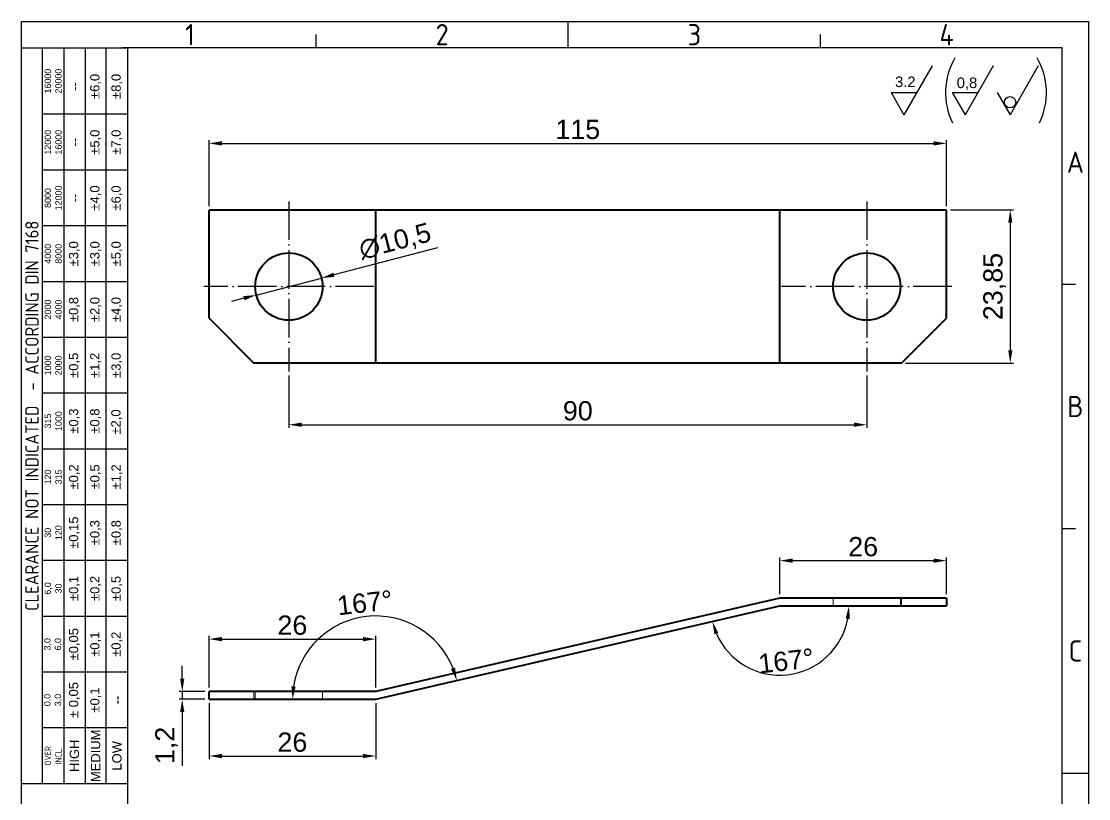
# Model space of a CAD drawing. Header units: millimetres. Extents: x 5003 to 5169, y 1207 to 1440.
# Drawn here: x 5002.6 to 5169, y 1318.4 to 1439.6 of the extents above; entities that cross this region are included whole.
import ezdxf
from ezdxf.enums import TextEntityAlignment as Align

# ---------------------------------------------------------------- set-up
doc = ezdxf.new("R2010")
doc.units = ezdxf.units.MM
doc.linetypes.add('ACAD_ISO04W100', pattern=[30, 24, -3, 0, -3])
doc.linetypes.add('HIDDEN', pattern=[1.905, 1.27, -0.635])
for name, color, linetype, lineweight in [('AM_0', 7, 'Continuous', 40), ('AM_4', 1, 'ACAD_ISO04W100', 25), ('AM_5', 1, 'Continuous', 25)]:
    doc.layers.add(name, color=color, linetype=linetype, lineweight=lineweight)
doc.styles.add('ACISOTS', font='isocp.shx', dxfattribs={"height": 1})
doc.styles.get("Standard").update_dxf_attribs({"font": 'arial.ttf'})
doc.dimstyles.new('ISO-25', dxfattribs={"dimtxt": 3, "dimasz": 2, "dimexe": 0.5, "dimexo": 0.625, "dimtad": 1, "dimtxsty": 'Standard', "dimcen": 2, "dimadec": 0, "dimazin": 0, "dimtfac": 1, "dimtmove": 0, "dimatfit": 3, "dimfxl": 1, "dimarcsym": 0})

# ---------------------------------------------------------------- blocks, each defined once
blk = doc.blocks.new('*D33')
at = {"layer": 'AM_5', "color": 0, "lineweight": -2, "ltscale": 0.25, "transparency": 16777216}
for p, q in [((5031.83, 1410.81), (5031.83, 1421.07)), ((5033.83, 1420.57), (5144.83, 1420.57)), ((5146.83, 1410.81), (5146.83, 1421.07))]:
    blk.add_line(p, q, dxfattribs=at)
at = {"layer": 'AM_5', "color": 0, "ltscale": 0.25, "transparency": 16777216}
for points in [[(5033.83, 1420.9), (5033.83, 1420.24), (5031.83, 1420.57)], [(5144.83, 1420.9), (5144.83, 1420.24), (5146.83, 1420.57)]]:
    blk.add_solid(points, dxfattribs=at)
at = {"layer": 'Defpoints', "color": 0, "ltscale": 0.25, "transparency": 16777216}
for p in [(5146.83, 1420.57), (5031.83, 1410.19), (5146.83, 1410.19)]:
    blk.add_point(p, dxfattribs=at)
at = {"layer": 'AM_5', "color": 0, "ltscale": 0.25, "transparency": 16777216, "insert": (5089.33, 1422.73), "char_height": 3, "attachment_point": 5}
blk.add_mtext('115', dxfattribs=at)
blk = doc.blocks.new('*D34')
at = {"layer": 'AM_5', "color": 0, "lineweight": -2, "ltscale": 0.25, "transparency": 16777216}
for p, q in [((5147.45, 1410.19), (5157.27, 1410.19)), ((5156.77, 1408.19), (5156.77, 1388.34)), ((5140.45, 1386.34), (5157.27, 1386.34))]:
    blk.add_line(p, q, dxfattribs=at)
at = {"layer": 'AM_5', "color": 0, "ltscale": 0.25, "transparency": 16777216}
for points in [[(5156.44, 1408.19), (5157.1, 1408.19), (5156.77, 1410.19)], [(5156.44, 1388.34), (5157.1, 1388.34), (5156.77, 1386.34)]]:
    blk.add_solid(points, dxfattribs=at)
at = {"layer": 'Defpoints', "color": 0, "ltscale": 0.25, "transparency": 16777216}
for p in [(5146.83, 1410.19), (5139.83, 1386.34), (5156.77, 1386.34)]:
    blk.add_point(p, dxfattribs=at)
at = {"layer": 'AM_5', "color": 0, "ltscale": 0.25, "transparency": 16777216, "insert": (5154.34, 1398.26), "char_height": 3, "attachment_point": 5, "rotation": 90}
blk.add_mtext('23,85', dxfattribs=at)
blk = doc.blocks.new('*D35')
at = {"layer": 'AM_5', "color": 0, "lineweight": -2, "ltscale": 0.25, "transparency": 16777216}
for p, q in [((5044.28, 1384.37), (5044.28, 1376.22)), ((5134.38, 1384.37), (5134.38, 1376.22)), ((5046.28, 1376.72), (5132.38, 1376.72))]:
    blk.add_line(p, q, dxfattribs=at)
at = {"layer": 'AM_5', "color": 0, "ltscale": 0.25, "transparency": 16777216}
for points in [[(5046.28, 1377.06), (5046.28, 1376.39), (5044.28, 1376.72)], [(5132.38, 1377.06), (5132.38, 1376.39), (5134.38, 1376.72)]]:
    blk.add_solid(points, dxfattribs=at)
at = {"layer": 'Defpoints', "color": 0, "ltscale": 0.25, "transparency": 16777216}
for p in [(5044.28, 1385), (5134.38, 1385), (5134.38, 1376.72)]:
    blk.add_point(p, dxfattribs=at)
at = {"layer": 'AM_5', "color": 0, "ltscale": 0.25, "transparency": 16777216, "insert": (5089.33, 1378.88), "char_height": 3, "attachment_point": 5}
blk.add_mtext('90', dxfattribs=at)
blk = doc.blocks.new('*D36')
at = {"layer": 'AM_5', "color": 0, "lineweight": -2, "ltscale": 0.25, "transparency": 16777216}
for p, q in [((5067.46, 1404.3), (5051.29, 1400.09)), ((5039.2, 1396.94), (5049.36, 1399.58)), ((5037.26, 1396.43), (5035.33, 1395.93))]:
    blk.add_line(p, q, dxfattribs=at)
at = {"layer": 'AM_5', "color": 0, "ltscale": 0.25, "transparency": 16777216}
for points in [[(5051.21, 1400.41), (5051.38, 1399.76), (5049.36, 1399.58)], [(5037.18, 1396.76), (5037.35, 1396.11), (5039.2, 1396.94)]]:
    blk.add_solid(points, dxfattribs=at)
at = {"layer": 'Defpoints', "color": 0, "ltscale": 0.25, "transparency": 16777216}
for p in [(5049.36, 1399.58), (5039.2, 1396.94)]:
    blk.add_point(p, dxfattribs=at)
at = {"layer": 'AM_5', "color": 0, "ltscale": 0.25, "transparency": 16777216, "insert": (5060.87, 1405.14), "char_height": 3, "attachment_point": 5, "rotation": 14.5934}
blk.add_mtext('∅10,5', dxfattribs=at)
blk = doc.blocks.new('*D37')
at = {"layer": 'AM_5', "color": 0, "lineweight": -2, "ltscale": 0.25, "transparency": 16777216}
for p, q in [((5027.65, 1337.14), (5027.65, 1339.14)), ((5031.2, 1335.14), (5027.15, 1335.14)), ((5027.65, 1335.14), (5027.65, 1333.94)), ((5031.2, 1333.94), (5027.15, 1333.94)), ((5027.65, 1331.94), (5027.65, 1323.54))]:
    blk.add_line(p, q, dxfattribs=at)
at = {"layer": 'AM_5', "color": 0, "ltscale": 0.25, "transparency": 16777216}
for points in [[(5027.32, 1337.14), (5027.98, 1337.14), (5027.65, 1335.14)], [(5027.32, 1331.94), (5027.98, 1331.94), (5027.65, 1333.94)]]:
    blk.add_solid(points, dxfattribs=at)
at = {"layer": 'Defpoints', "color": 0, "ltscale": 0.25, "transparency": 16777216}
for p in [(5031.83, 1335.14), (5027.65, 1333.94), (5031.83, 1333.94)]:
    blk.add_point(p, dxfattribs=at)
at = {"layer": 'AM_5', "color": 0, "ltscale": 0.25, "transparency": 16777216, "insert": (5025.22, 1326.74), "char_height": 3, "attachment_point": 5, "rotation": 90}
blk.add_mtext('1,2', dxfattribs=at)
blk = doc.blocks.new('*D38')
at = {"layer": 'AM_5', "color": 0, "lineweight": -2, "ltscale": 0.25, "transparency": 16777216}
for p, q in [((5031.83, 1335.76), (5031.83, 1343.81)), ((5033.83, 1343.31), (5055.83, 1343.31)), ((5057.83, 1335.76), (5057.83, 1343.81))]:
    blk.add_line(p, q, dxfattribs=at)
at = {"layer": 'AM_5', "color": 0, "ltscale": 0.25, "transparency": 16777216}
for points in [[(5033.83, 1343.64), (5033.83, 1342.97), (5031.83, 1343.31)], [(5055.83, 1343.64), (5055.83, 1342.97), (5057.83, 1343.31)]]:
    blk.add_solid(points, dxfattribs=at)
at = {"layer": 'Defpoints', "color": 0, "ltscale": 0.25, "transparency": 16777216}
for p in [(5057.83, 1343.31), (5031.83, 1335.14), (5057.83, 1335.14)]:
    blk.add_point(p, dxfattribs=at)
at = {"layer": 'AM_5', "color": 0, "ltscale": 0.25, "transparency": 16777216, "insert": (5044.83, 1345.46), "char_height": 3, "attachment_point": 5}
blk.add_mtext('26', dxfattribs=at)
blk = doc.blocks.new('*D39')
at = {"layer": 'AM_5', "color": 0, "lineweight": -2, "ltscale": 0.25, "transparency": 16777216}
blk.add_arc((5120.83, 1348.48), 10.79, 203.64, 349.36, dxfattribs=at)
at = {"layer": 'AM_5', "color": 0, "ltscale": 0.25, "transparency": 16777216}
for points in [[(5131.1, 1346.52), (5131.76, 1346.46), (5131.61, 1348.48)], [(5110.63, 1344.05), (5111.26, 1344.26), (5110.32, 1346.06)]]:
    blk.add_solid(points, dxfattribs=at)
at = {"layer": 'Defpoints', "color": 0, "ltscale": 0.25, "transparency": 16777216}
for p in [(5120.83, 1348.48), (5120.83, 1348.48), (5146.83, 1348.48), (5116.9, 1338.44), (5057.83, 1333.94)]:
    blk.add_point(p, dxfattribs=at)
at = {"layer": 'AM_5', "color": 0, "ltscale": 0.25, "transparency": 16777216, "insert": (5121.8, 1339.91), "char_height": 3, "attachment_point": 5, "rotation": 6.5}
blk.add_mtext('167°', dxfattribs=at)
blk = doc.blocks.new('*D40')
at = {"layer": 'AM_5', "color": 0, "lineweight": -2, "ltscale": 0.25, "transparency": 16777216}
blk.add_arc((5057.83, 1333.94), 12.98, 21.8402, 171.1598, dxfattribs=at)
at = {"layer": 'AM_5', "color": 0, "ltscale": 0.25, "transparency": 16777216}
for points in [[(5070.19, 1338.87), (5069.55, 1338.67), (5070.47, 1336.86)], [(5045.34, 1335.91), (5044.67, 1335.96), (5044.85, 1333.94)]]:
    blk.add_solid(points, dxfattribs=at)
at = {"layer": 'Defpoints', "color": 0, "ltscale": 0.25, "transparency": 16777216}
for p in [(5120.83, 1348.48), (5062.55, 1346.02), (5031.83, 1333.94), (5057.83, 1333.94), (5057.83, 1333.94)]:
    blk.add_point(p, dxfattribs=at)
at = {"layer": 'AM_5', "color": 0, "ltscale": 0.25, "transparency": 16777216, "insert": (5056.11, 1348.97), "char_height": 3, "attachment_point": 5, "rotation": 6.5}
blk.add_mtext('167°', dxfattribs=at)
blk = doc.blocks.new('*D41')
at = {"layer": 'AM_5', "color": 0, "lineweight": -2, "ltscale": 0.25, "transparency": 16777216}
for p, q in [((5031.83, 1333.31), (5031.83, 1324.59)), ((5057.83, 1333.31), (5057.83, 1324.59)), ((5033.83, 1325.09), (5055.83, 1325.09))]:
    blk.add_line(p, q, dxfattribs=at)
at = {"layer": 'AM_5', "color": 0, "ltscale": 0.25, "transparency": 16777216}
for points in [[(5033.83, 1325.42), (5033.83, 1324.75), (5031.83, 1325.09)], [(5055.83, 1325.42), (5055.83, 1324.75), (5057.83, 1325.09)]]:
    blk.add_solid(points, dxfattribs=at)
at = {"layer": 'Defpoints', "color": 0, "ltscale": 0.25, "transparency": 16777216}
for p in [(5031.83, 1333.94), (5057.83, 1333.94), (5057.83, 1325.09)]:
    blk.add_point(p, dxfattribs=at)
at = {"layer": 'AM_5', "color": 0, "ltscale": 0.25, "transparency": 16777216, "insert": (5044.83, 1327.24), "char_height": 3, "attachment_point": 5}
blk.add_mtext('26', dxfattribs=at)
blk = doc.blocks.new('*D42')
at = {"layer": 'AM_5', "color": 0, "lineweight": -2, "ltscale": 0.25, "transparency": 16777216}
for p, q in [((5120.83, 1350.31), (5120.83, 1356.04)), ((5122.83, 1355.54), (5144.83, 1355.54)), ((5146.83, 1350.31), (5146.83, 1356.04))]:
    blk.add_line(p, q, dxfattribs=at)
at = {"layer": 'AM_5', "color": 0, "ltscale": 0.25, "transparency": 16777216}
for points in [[(5122.83, 1355.87), (5122.83, 1355.21), (5120.83, 1355.54)], [(5144.83, 1355.87), (5144.83, 1355.21), (5146.83, 1355.54)]]:
    blk.add_solid(points, dxfattribs=at)
at = {"layer": 'Defpoints', "color": 0, "ltscale": 0.25, "transparency": 16777216}
for p in [(5146.83, 1355.54), (5120.83, 1349.68), (5146.83, 1349.68)]:
    blk.add_point(p, dxfattribs=at)
at = {"layer": 'AM_5', "color": 0, "ltscale": 0.25, "transparency": 16777216, "insert": (5133.83, 1357.7), "char_height": 3, "attachment_point": 5}
blk.add_mtext('26', dxfattribs=at)

msp = doc.modelspace()

# ---------------------------------------------------------------- linework, layer by layer
at = {"color": 135, "lineweight": 25}
for p, q in [((5002.563, 1206.924), (5002.563, 1439.589)), ((5002.563, 1439.589), (5168.989, 1439.589)), ((5087.846, 1435.449), (5087.846, 1439.589)), ((5168.989, 1439.589), (5168.989, 1206.924)), ((5048.517, 1435.449), (5048.517, 1437.519)), ((5127.176, 1435.449), (5127.176, 1437.519)), ((5005.875, 1320.773), (5005.875, 1435.449)), ((5009.187, 1435.449), (5009.187, 1320.773)), ((5012.499, 1435.449), (5012.499, 1320.773)), ((5015.811, 1320.773), (5015.811, 1435.449)), ((5019.123, 1425.099), (5005.875, 1425.099)), ((5019.123, 1416.405), (5005.875, 1416.405)), ((5019.123, 1407.711), (5005.875, 1407.711)), ((5019.123, 1399.017), (5005.875, 1399.017)), ((5166.919, 1398.603), (5164.849, 1398.603)), ((5019.123, 1390.324), (5005.875, 1390.324)), ((5019.123, 1381.63), (5005.875, 1381.63)), ((5019.123, 1372.936), (5005.875, 1372.936)), ((5019.123, 1364.242), (5005.875, 1364.242)), ((5166.919, 1360.516), (5164.849, 1360.516)), ((5019.123, 1355.548), (5005.875, 1355.548)), ((5019.123, 1346.854), (5005.875, 1346.854)), ((5019.123, 1338.16), (5005.875, 1338.16)), ((5019.123, 1329.466), (5005.875, 1329.466)), ((5164.849, 1322.429), (5168.989, 1322.429))]:
    msp.add_line(p, q, dxfattribs=at)
for p, q in [((5164.849, 1435.449), (5018.295, 1435.449)), ((5019.123, 1435.449), (5019.123, 1211.064)), ((5164.849, 1211.064), (5164.849, 1435.449))]:
    msp.add_line(p, q)
at = {"color": 7, "linetype": 'HIDDEN', "lineweight": 0}
for p, q in [((5129.128, 1349.683), (5129.128, 1348.483)), ((5139.628, 1348.483), (5139.628, 1349.683)), ((5039.028, 1335.138), (5039.028, 1333.938)), ((5049.528, 1333.938), (5049.528, 1335.138))]:
    msp.add_line(p, q, dxfattribs=at)
at = {"color": 7, "linetype": 'Continuous', "lineweight": 15}
for p, q in [((5139.828, 1348.483), (5139.828, 1349.683)), ((5038.828, 1335.138), (5038.828, 1333.938))]:
    msp.add_line(p, q, dxfattribs=at)
at = {"color": 135, "lineweight": 25}
msp.add_lwpolyline([(5019.123, 1435.449), (5019.123, 1320.773), (5002.563, 1320.773), (5002.563, 1435.449)], close=True, dxfattribs=at)
at = {"layer": 'AM_0'}
for p, q in [((5146.828, 1410.186), (5031.828, 1410.186)), ((5031.828, 1393.336), (5031.828, 1410.186)), ((5057.828, 1386.336), (5057.828, 1410.186)), ((5120.828, 1386.336), (5120.828, 1410.186)), ((5146.828, 1393.336), (5146.828, 1410.186)), ((5031.828, 1393.336), (5038.828, 1386.336)), ((5139.828, 1386.336), (5146.828, 1393.336)), ((5139.828, 1386.336), (5038.828, 1386.336)), ((5120.828, 1349.683), (5057.828, 1335.138)), ((5057.828, 1333.938), (5120.828, 1348.483)), ((5146.828, 1349.683), (5120.828, 1349.683)), ((5120.828, 1348.483), (5146.828, 1348.483)), ((5146.828, 1349.683), (5146.828, 1348.483)), ((5031.828, 1333.938), (5031.828, 1335.138)), ((5057.828, 1335.138), (5031.828, 1335.138)), ((5031.828, 1333.938), (5057.828, 1333.938))]:
    msp.add_line(p, q, dxfattribs=at)
for centre in [(5044.278, 1398.261), (5134.378, 1398.261)]:
    msp.add_circle(centre, 5.25, dxfattribs=at)
at = {"layer": 'AM_4', "ltscale": 0.25}
for p, q in [((5044.278, 1411.526), (5044.278, 1384.996)), ((5134.378, 1411.526), (5134.378, 1384.996)), ((5057.543, 1398.261), (5031.013, 1398.261)), ((5147.643, 1398.261), (5121.113, 1398.261))]:
    msp.add_line(p, q, dxfattribs=at)
at = {"layer": 'AM_5'}
for p, q in [((5144.584, 1432.638), (5140.182, 1425.012)), ((5154.118, 1432.638), (5149.716, 1425.012)), ((5161.129, 1432.638), (5156.726, 1425.012)), ((5138.181, 1428.478), (5142.183, 1428.478)), ((5138.181, 1428.478), (5140.182, 1425.012)), ((5147.715, 1428.478), (5151.717, 1428.478)), ((5147.715, 1428.478), (5149.716, 1425.012)), ((5154.725, 1428.478), (5156.726, 1425.012))]:
    msp.add_line(p, q, dxfattribs=at)
msp.add_circle((5156.734, 1426.976), 0.887, dxfattribs=at)
for centre, start, end in [((5157.45, 1428.471), 149.81687, 205.95777), ((5151.624, 1428.471), 334.04223, 30.18313)]:
    msp.add_arc(centre, 10.777, start, end, dxfattribs=at)

# ---------------------------------------------------------------- texts
at = {"color": 135, "lineweight": 25, "style": 'ACISOTS'}
for s, p in [('1', (5028.852, 1437.519)), ('2', (5068.181, 1437.519)), ('3', (5107.511, 1437.519)), ('4', (5146.84, 1437.519)), ('A', (5166.919, 1417.647)), ('B', (5166.919, 1379.56)), ('C', (5166.919, 1341.472))]:
    msp.add_text(s, height=3.312, dxfattribs=at).set_placement(p, align=Align.MIDDLE)
at = {"color": 135, "lineweight": 25, "attachment_point": 5, "rotation": 90}
for s, insert, char_height, width in [('16000\\P20000', (5007.531, 1430.274), 0.9936, 10.34986), ('±6,0', (5014.155, 1429.446), 1.449, 8.69388), ('±8,0', (5017.467, 1429.446), 1.449, 8.69388), ('--', (5010.843, 1429.446), 1.449, 8.69388), ('12000\\P16000', (5007.531, 1420.752), 0.9936, 8.69388), ('--', (5010.843, 1420.752), 1.449, 8.69388), ('±5,0', (5014.155, 1420.752), 1.449, 8.69388), ('±7,0', (5017.467, 1420.752), 1.449, 8.69388), ('8000\\P12000', (5007.531, 1412.058), 0.9936, 8.69388), ('±4,0', (5014.155, 1412.058), 1.449, 8.69388), ('±6,0', (5017.467, 1412.058), 1.449, 8.69388), ('--', (5010.843, 1412.058), 1.449, 8.69388), ('{\\Fisocp.shx|c0;CLEARANCE NOT INDICATED  - ACCORDING DIN 7168}', (5004.219, 1378.111), 2.06997, 114.6764), ('4000\\P8000', (5007.531, 1403.364), 0.9936, 8.69388), ('±3,0', (5010.843, 1403.364), 1.449, 8.69388), ('±3,0', (5014.155, 1403.364), 1.449, 8.69388), ('±5,0', (5017.467, 1403.364), 1.449, 8.69388), ('±0,8', (5010.843, 1394.671), 1.449, 8.69388), ('±2,0', (5014.155, 1394.671), 1.449, 8.69388), ('±4,0', (5017.467, 1394.671), 1.449, 8.69388), ('2000\\P4000', (5007.531, 1394.671), 0.9936, 8.69388), ('1000\\P2000', (5007.531, 1385.977), 0.9936, 8.69388), ('±0,5', (5010.843, 1385.977), 1.449, 8.69388), ('±1,2', (5014.155, 1385.977), 1.449, 8.69388), ('±3,0', (5017.467, 1385.977), 1.449, 8.69388), ('315\\P1000', (5007.531, 1377.283), 0.9936, 8.69388), ('±0,3', (5010.843, 1377.283), 1.449, 8.69388), ('±0,8', (5014.155, 1377.283), 1.449, 8.69388), ('±2,0', (5017.44, 1377.153), 1.449, 8.69388), ('120\\P315', (5007.531, 1368.589), 0.9936, 8.69388), ('±0,2', (5010.843, 1368.589), 1.449, 8.69388), ('±0,5', (5014.155, 1368.589), 1.449, 8.69388), ('±1,2', (5017.467, 1368.589), 1.449, 8.69388), ('±0,15', (5010.843, 1359.895), 1.449, 8.69388), ('±0,3', (5014.155, 1359.895), 1.449, 8.69388), ('±0,8', (5017.467, 1359.895), 1.449, 8.69388), ('30\\P120', (5007.531, 1359.895), 0.9936, 8.69388), ('±0,1', (5010.843, 1351.201), 1.449, 8.69388), ('±0,2', (5014.155, 1351.201), 1.449, 8.69388), ('±0,5', (5017.467, 1351.201), 1.449, 8.69388), ('6,0\\P30', (5007.531, 1351.201), 0.9936, 8.69388), ('±0,05', (5010.843, 1342.507), 1.449, 8.69388), ('3,0\\P6,0', (5007.531, 1342.507), 0.9936, 8.69388), ('±0,1', (5014.155, 1342.507), 1.449, 8.69388), ('±0,2', (5017.467, 1342.507), 1.449, 8.69388), ('± 0,05', (5010.843, 1333.813), 1.449, 8.69388), ('\\pt4.79529;±0,1', (5014.155, 1333.813), 1.44898, 8.69388), ('0,0\\P3,0', (5007.531, 1333.813), 0.9936, 8.69388), ('--', (5017.467, 1333.813), 1.449, 8.69388), ('MEDIUM', (5014.155, 1325.12), 1.449, 8.69388), ('{\\Fisocp.shx|c0;OVER\\PINCL.}', (5007.531, 1325.12), 0.99359, 8.69388), ('HIGH', (5010.843, 1325.12), 1.449, 8.69388), ('LOW', (5017.467, 1325.12), 1.449, 8.69388)]:
    msp.add_mtext(s, dxfattribs=dict(at, insert=insert, char_height=char_height, width=width))
at = {"layer": 'AM_5', "char_height": 1.6471, "attachment_point": 1}
for s, insert in [('3.2', (5138.799, 1430.995)), ('0,8', (5148.419, 1430.836))]:
    msp.add_mtext_dynamic_manual_height_columns(s, width=18.23779, gutter_width=12.5, heights=[0], dxfattribs=dict(at, insert=insert))

# ---------------------------------------------------------------- dimensions: what is measured, and where the dimension line sits
at = {"layer": 'AM_5', "ltscale": 0.25}
for base, p1, p2, picture, middle in [((5146.828, 1420.571), (5031.828, 1410.186), (5146.828, 1410.186), '*D33', (5089.328, 1422.728)), ((5146.828, 1355.541), (5120.828, 1349.683), (5146.828, 1349.683), '*D42', (5133.828, 1357.697)), ((5057.828, 1343.307), (5031.828, 1335.138), (5057.828, 1335.138), '*D38', (5044.828, 1345.463)), ((5057.828, 1325.085), (5031.828, 1333.938), (5057.828, 1333.938), '*D41', (5044.828, 1327.242))]:
    dim = msp.add_linear_dim(base=base, p1=p1, p2=p2, dimstyle='ISO-25', dxfattribs=at)
    dim.commit()
    dim.dimension.update_dxf_attribs({"geometry": picture, "text_midpoint": middle})
for base, p1, p2, picture, middle in [((5156.771, 1386.336), (5146.828, 1410.186), (5139.828, 1386.336), '*D34', (5154.343, 1398.261)), ((5027.65, 1333.938), (5031.828, 1335.138), (5031.828, 1333.938), '*D37', (5025.222, 1326.739))]:
    dim = msp.add_linear_dim(base=base, p1=p1, p2=p2, angle=90, dimstyle='ISO-25', dxfattribs=at)
    dim.commit()
    dim.dimension.update_dxf_attribs({"geometry": picture, "text_midpoint": middle})
dim = msp.add_diameter_dim_2p(p1=(5039.197, 1396.938), p2=(5049.358, 1399.584), dimstyle='ISO-25', dxfattribs=at)
dim.commit()
dim.dimension.update_dxf_attribs({"geometry": '*D36', "text_midpoint": (5061.496, 1402.744), "dimtype": 163})
dim = msp.add_linear_dim(base=(5134.378, 1376.724), p1=(5044.278, 1384.996), p2=(5134.378, 1384.996), text='90', dimstyle='ISO-25', dxfattribs=at)
dim.commit()
dim.dimension.update_dxf_attribs({"geometry": '*D35', "text_midpoint": (5089.328, 1378.881)})
for base, line1, line2, picture, middle in [((5062.548, 1346.025), ((5057.828, 1333.938), (5120.828, 1348.483)), ((5031.828, 1333.938), (5057.828, 1333.938)), '*D40', (5056.115, 1348.973)), ((5116.904, 1338.437), ((5120.828, 1348.483), (5146.828, 1348.483)), ((5057.828, 1333.938), (5120.828, 1348.483)), '*D39', (5121.805, 1339.91))]:
    dim = msp.add_angular_dim_2l(base=base, line1=line1, line2=line2, dimstyle='ISO-25', dxfattribs=at)
    dim.commit()
    dim.dimension.update_dxf_attribs({"geometry": picture, "text_midpoint": middle})

doc.saveas('drawing.dxf')
